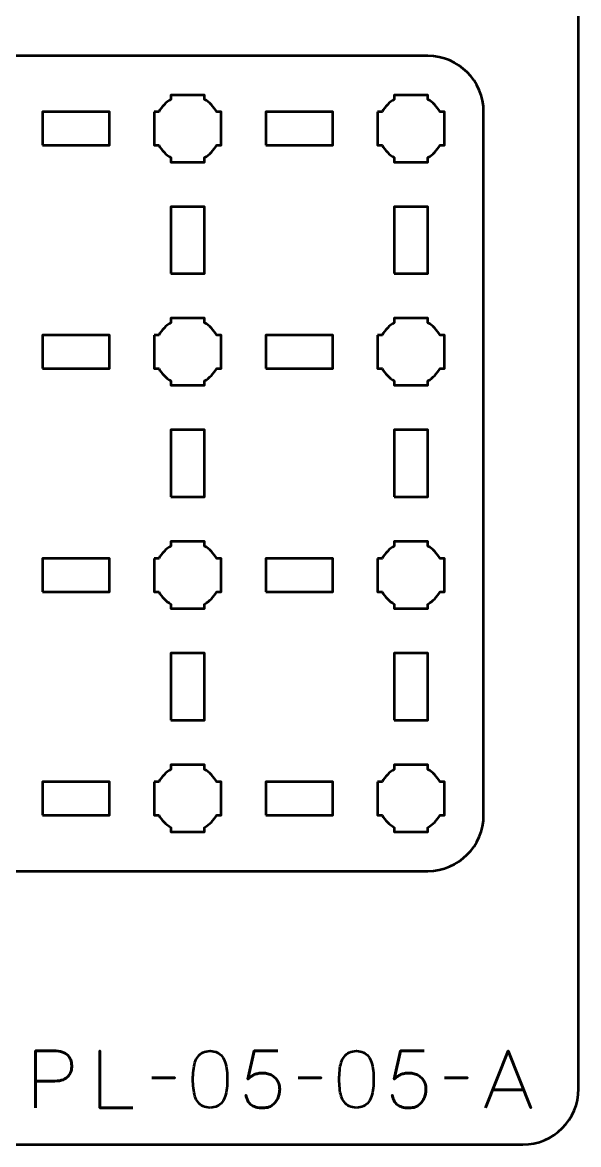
# Model space of a CAD drawing. Header units: centimetres. Extents: x -21 to 0, y -29.7 to 0.
# Drawn here: x -4.98 to 0, y -29.7 to -19.65 of the extents above; entities that cross this region are included whole.
import ezdxf

# ---------------------------------------------------------------- set-up
doc = ezdxf.new("R2010")
doc.units = ezdxf.units.CM
doc.header["$MEASUREMENT"] = 0
doc.layers.add('Layer 1', color=7, linetype='Continuous')

msp = doc.modelspace()

# ---------------------------------------------------------------- linework, layer by layer
at = {"layer": 'Layer 1', "lineweight": 53}
for points in [[(-4.8, -20.75), (-4.2, -20.75), (-4.2, -20.45), (-4.8, -20.45), (-4.8, -20.75)], [(-2.8, -20.75), (-2.2, -20.75), (-2.2, -20.45), (-2.8, -20.45), (-2.8, -20.75)], [(-3.65, -21.9), (-3.35, -21.9), (-3.35, -21.3), (-3.65, -21.3), (-3.65, -21.9)], [(-1.65, -21.9), (-1.35, -21.9), (-1.35, -21.3), (-1.65, -21.3), (-1.65, -21.9)], [(-4.8, -22.75), (-4.2, -22.75), (-4.2, -22.45), (-4.8, -22.45), (-4.8, -22.75)], [(-2.8, -22.75), (-2.2, -22.75), (-2.2, -22.45), (-2.8, -22.45), (-2.8, -22.75)], [(-3.65, -23.9), (-3.35, -23.9), (-3.35, -23.3), (-3.65, -23.3), (-3.65, -23.9)], [(-1.65, -23.9), (-1.35, -23.9), (-1.35, -23.3), (-1.65, -23.3), (-1.65, -23.9)], [(-4.8, -24.75), (-4.2, -24.75), (-4.2, -24.45), (-4.8, -24.45), (-4.8, -24.75)], [(-2.8, -24.75), (-2.2, -24.75), (-2.2, -24.45), (-2.8, -24.45), (-2.8, -24.75)], [(-3.65, -25.9), (-3.35, -25.9), (-3.35, -25.3), (-3.65, -25.3), (-3.65, -25.9)], [(-1.65, -25.9), (-1.35, -25.9), (-1.35, -25.3), (-1.65, -25.3), (-1.65, -25.9)], [(-4.8, -26.75), (-4.2, -26.75), (-4.2, -26.45), (-4.8, -26.45), (-4.8, -26.75)], [(-2.8, -26.75), (-2.2, -26.75), (-2.2, -26.45), (-2.8, -26.45), (-2.8, -26.75)]]:
    msp.add_lwpolyline(points, close=True, dxfattribs=at)
at = {"layer": 'Layer 1', "color": 1, "lineweight": 53}
msp.add_open_spline([(-21.00003, -29.19995), (-21.00003, -29.19995), (-21.00003, -5.89992), (-21.00003, -5.89992), (-21.00003, -5.89992), (-21.00003, -5.81709), (-20.93286, -5.74992), (-20.85003, -5.74992), (-20.85003, -5.74992), (-20.7672, -5.74992), (-20.70003, -5.68275), (-20.70003, -5.59992), (-20.70003, -5.59992), (-20.70003, -5.51709), (-20.7672, -5.44992), (-20.85003, -5.44992), (-20.85003, -5.44992), (-20.93286, -5.44992), (-21.00003, -5.38275), (-21.00003, -5.29992), (-21.00003, -5.29992), (-21.00003, -5.21709), (-20.93286, -5.14992), (-20.85003, -5.14992), (-20.85003, -5.14992), (-20.7672, -5.14992), (-20.70003, -5.08275), (-20.70003, -4.99992), (-20.70003, -4.99992), (-20.70003, -4.91709), (-20.7672, -4.84992), (-20.85003, -4.84992), (-20.85003, -4.84992), (-20.93286, -4.84992), (-21.00003, -4.78275), (-21.00003, -4.69992), (-21.00003, -4.69992), (-21.00003, -4.61709), (-20.93286, -4.54992), (-20.85003, -4.54992), (-20.85003, -4.54992), (-20.7672, -4.54992), (-20.70003, -4.48275), (-20.70003, -4.39992), (-20.70003, -4.39992), (-20.70003, -4.31709), (-20.7672, -4.24992), (-20.85003, -4.24992), (-20.85003, -4.24992), (-20.93286, -4.24992), (-21.00003, -4.18275), (-21.00003, -4.09992), (-21.00003, -4.09992), (-21.00003, -4.01709), (-20.93286, -3.94992), (-20.85003, -3.94992), (-20.85003, -3.94992), (-20.7672, -3.94992), (-20.70003, -3.88275), (-20.70003, -3.79992), (-20.70003, -3.79992), (-20.70003, -3.71709), (-20.7672, -3.64992), (-20.85003, -3.64992), (-20.85003, -3.64992), (-20.93286, -3.64992), (-21.00003, -3.58275), (-21.00003, -3.49992), (-21.00003, -3.49992), (-21.00003, -3.41709), (-20.93286, -3.34992), (-20.85003, -3.34992), (-20.85003, -3.34992), (-20.7672, -3.34992), (-20.70003, -3.28275), (-20.70003, -3.19992), (-20.70003, -3.19992), (-20.70003, -3.11709), (-20.7672, -3.04992), (-20.85003, -3.04992), (-20.85003, -3.04992), (-20.93286, -3.04992), (-21.00003, -2.98275), (-21.00003, -2.89992), (-21.00003, -2.89992), (-21.00003, -2.81709), (-20.93286, -2.74992), (-20.85003, -2.74992), (-20.85003, -2.74992), (-20.7672, -2.74992), (-20.70003, -2.68275), (-20.70003, -2.59992), (-20.70003, -2.59992), (-20.70003, -2.51709), (-20.7672, -2.44992), (-20.85003, -2.44992), (-20.85003, -2.44992), (-20.93286, -2.44992), (-21.00003, -2.38275), (-21.00003, -2.29992), (-21.00003, -2.29992), (-21.00003, -2.21709), (-20.93286, -2.14992), (-20.85003, -2.14992), (-20.85003, -2.14992), (-20.7672, -2.14992), (-20.70003, -2.08275), (-20.70003, -1.99992), (-20.70003, -1.99992), (-20.70003, -1.91709), (-20.7672, -1.84992), (-20.85003, -1.84992), (-20.85003, -1.84992), (-20.93286, -1.84992), (-21.00003, -1.78275), (-21.00003, -1.69992), (-21.00003, -1.69992), (-21.00003, -1.61709), (-20.93286, -1.54992), (-20.85003, -1.54992), (-20.85003, -1.54992), (-20.7672, -1.54992), (-20.70003, -1.48275), (-20.70003, -1.39992), (-20.70003, -1.39992), (-20.70003, -1.31709), (-20.7672, -1.24992), (-20.85003, -1.24992), (-20.85003, -1.24992), (-20.93286, -1.24992), (-21.00003, -1.18275), (-21.00003, -1.09992), (-21.00003, -1.09992), (-21.00003, -1.09992), (-21.00003, -0.49992), (-21.00003, -0.49992), (-21.00003, -0.49992), (-21.00003, -0.22295), (-20.77694, 0.00004), (-20.49994, 0.00004), (-20.49994, 0.00004), (-20.49994, 0.00004), (-0.50008, 0.00004), (-0.50008, 0.00004), (-0.50008, 0.00004), (-0.22294, 0.00004), (0.00002, -0.22295), (0.00002, -0.49992), (0.00002, -0.49992), (0.00002, -0.49992), (0.00002, -29.19995), (0.00002, -29.19995), (0.00002, -29.19995), (0.00002, -29.47695), (-0.22294, -29.70004), (-0.50008, -29.70004), (-0.50008, -29.70004), (-0.50008, -29.70004), (-20.49994, -29.70004), (-20.49994, -29.70004), (-20.49994, -29.70004), (-20.77694, -29.70004), (-21.00003, -29.47695), (-21.00003, -29.19995)], degree=3, knots=[0, 0, 0, 0, 0.02439024, 0.02439024, 0.02439024, 0.02439024, 0.04878049, 0.04878049, 0.04878049, 0.04878049, 0.07317073, 0.07317073, 0.07317073, 0.07317073, 0.09756098, 0.09756098, 0.09756098, 0.09756098, 0.12195122, 0.12195122, 0.12195122, 0.12195122, 0.14634146, 0.14634146, 0.14634146, 0.14634146, 0.17073171, 0.17073171, 0.17073171, 0.17073171, 0.19512195, 0.19512195, 0.19512195, 0.19512195, 0.2195122, 0.2195122, 0.2195122, 0.2195122, 0.24390244, 0.24390244, 0.24390244, 0.24390244, 0.26829268, 0.26829268, 0.26829268, 0.26829268, 0.29268293, 0.29268293, 0.29268293, 0.29268293, 0.31707317, 0.31707317, 0.31707317, 0.31707317, 0.34146341, 0.34146341, 0.34146341, 0.34146341, 0.36585366, 0.36585366, 0.36585366, 0.36585366, 0.3902439, 0.3902439, 0.3902439, 0.3902439, 0.41463415, 0.41463415, 0.41463415, 0.41463415, 0.43902439, 0.43902439, 0.43902439, 0.43902439, 0.46341463, 0.46341463, 0.46341463, 0.46341463, 0.48780488, 0.48780488, 0.48780488, 0.48780488, 0.51219512, 0.51219512, 0.51219512, 0.51219512, 0.53658537, 0.53658537, 0.53658537, 0.53658537, 0.56097561, 0.56097561, 0.56097561, 0.56097561, 0.58536585, 0.58536585, 0.58536585, 0.58536585, 0.6097561, 0.6097561, 0.6097561, 0.6097561, 0.63414634, 0.63414634, 0.63414634, 0.63414634, 0.65853659, 0.65853659, 0.65853659, 0.65853659, 0.68292683, 0.68292683, 0.68292683, 0.68292683, 0.70731707, 0.70731707, 0.70731707, 0.70731707, 0.73170732, 0.73170732, 0.73170732, 0.73170732, 0.75609756, 0.75609756, 0.75609756, 0.75609756, 0.7804878, 0.7804878, 0.7804878, 0.7804878, 0.80487805, 0.80487805, 0.80487805, 0.80487805, 0.82926829, 0.82926829, 0.82926829, 0.82926829, 0.85365854, 0.85365854, 0.85365854, 0.85365854, 0.87804878, 0.87804878, 0.87804878, 0.87804878, 0.90243902, 0.90243902, 0.90243902, 0.90243902, 0.92682927, 0.92682927, 0.92682927, 0.92682927, 0.95121951, 0.95121951, 0.95121951, 0.95121951, 0.97560976, 0.97560976, 0.97560976, 0.97560976, 1, 1, 1, 1], dxfattribs=at)
at = {"layer": 'Layer 1', "color": 3, "lineweight": 53}
msp.add_open_spline([(-10.15, -26.75), (-10.15, -26.75), (-10.15, -20.45), (-10.15, -20.45), (-10.15, -20.45), (-10.15, -20.17391), (-9.92609, -19.95), (-9.65, -19.95), (-9.65, -19.95), (-9.65, -19.95), (-1.35, -19.95), (-1.35, -19.95), (-1.35, -19.95), (-1.07391, -19.95), (-0.85, -20.17391), (-0.85, -20.45), (-0.85, -20.45), (-0.85, -20.45), (-0.85, -26.75), (-0.85, -26.75), (-0.85, -26.75), (-0.85, -27.02609), (-1.07391, -27.25), (-1.35, -27.25), (-1.35, -27.25), (-1.35, -27.25), (-9.65, -27.25), (-9.65, -27.25), (-9.65, -27.25), (-9.92609, -27.25), (-10.15, -27.02609), (-10.15, -26.75)], degree=3, knots=[0, 0, 0, 0, 0.125, 0.125, 0.125, 0.125, 0.25, 0.25, 0.25, 0.25, 0.375, 0.375, 0.375, 0.375, 0.5, 0.5, 0.5, 0.5, 0.625, 0.625, 0.625, 0.625, 0.75, 0.75, 0.75, 0.75, 0.875, 0.875, 0.875, 0.875, 1, 1, 1, 1], dxfattribs=at)
at = {"layer": 'Layer 1', "lineweight": 53}
for points in [[(-3.8, -20.45), (-3.8, -20.45), (-3.75985, -20.45), (-3.75985, -20.45), (-3.75985, -20.45), (-3.7335, -20.40447), (-3.69553, -20.3665), (-3.65, -20.34015), (-3.65, -20.34015), (-3.65, -20.34015), (-3.65, -20.3), (-3.65, -20.3), (-3.65, -20.3), (-3.65, -20.3), (-3.5, -20.3), (-3.5, -20.3), (-3.5, -20.3), (-3.5, -20.3), (-3.35, -20.3), (-3.35, -20.3), (-3.35, -20.3), (-3.35, -20.3), (-3.35, -20.34015), (-3.35, -20.34015), (-3.35, -20.34015), (-3.30447, -20.3665), (-3.2665, -20.40447), (-3.24015, -20.45), (-3.24015, -20.45), (-3.24015, -20.45), (-3.2, -20.45), (-3.2, -20.45), (-3.2, -20.45), (-3.2, -20.45), (-3.2, -20.6), (-3.2, -20.6), (-3.2, -20.6), (-3.2, -20.6), (-3.2, -20.75), (-3.2, -20.75), (-3.2, -20.75), (-3.2, -20.75), (-3.24015, -20.75), (-3.24015, -20.75), (-3.24015, -20.75), (-3.2665, -20.79553), (-3.30447, -20.8335), (-3.35, -20.85985), (-3.35, -20.85985), (-3.35, -20.85985), (-3.35, -20.9), (-3.35, -20.9), (-3.35, -20.9), (-3.35, -20.9), (-3.5, -20.9), (-3.5, -20.9), (-3.5, -20.9), (-3.5, -20.9), (-3.65, -20.9), (-3.65, -20.9), (-3.65, -20.9), (-3.65, -20.9), (-3.65, -20.85985), (-3.65, -20.85985), (-3.65, -20.85985), (-3.69553, -20.8335), (-3.7335, -20.79553), (-3.75985, -20.75), (-3.75985, -20.75), (-3.75985, -20.75), (-3.8, -20.75), (-3.8, -20.75), (-3.8, -20.75), (-3.8, -20.75), (-3.8, -20.6), (-3.8, -20.6), (-3.8, -20.6), (-3.8, -20.6), (-3.8, -20.45), (-3.8, -20.45)], [(-1.8, -20.45), (-1.8, -20.45), (-1.75985, -20.45), (-1.75985, -20.45), (-1.75985, -20.45), (-1.7335, -20.40447), (-1.69553, -20.3665), (-1.65, -20.34015), (-1.65, -20.34015), (-1.65, -20.34015), (-1.65, -20.3), (-1.65, -20.3), (-1.65, -20.3), (-1.65, -20.3), (-1.5, -20.3), (-1.5, -20.3), (-1.5, -20.3), (-1.5, -20.3), (-1.35, -20.3), (-1.35, -20.3), (-1.35, -20.3), (-1.35, -20.3), (-1.35, -20.34015), (-1.35, -20.34015), (-1.35, -20.34015), (-1.30447, -20.3665), (-1.2665, -20.40447), (-1.24015, -20.45), (-1.24015, -20.45), (-1.24015, -20.45), (-1.2, -20.45), (-1.2, -20.45), (-1.2, -20.45), (-1.2, -20.45), (-1.2, -20.6), (-1.2, -20.6), (-1.2, -20.6), (-1.2, -20.6), (-1.2, -20.75), (-1.2, -20.75), (-1.2, -20.75), (-1.2, -20.75), (-1.24015, -20.75), (-1.24015, -20.75), (-1.24015, -20.75), (-1.2665, -20.79553), (-1.30447, -20.8335), (-1.35, -20.85985), (-1.35, -20.85985), (-1.35, -20.85985), (-1.35, -20.9), (-1.35, -20.9), (-1.35, -20.9), (-1.35, -20.9), (-1.5, -20.9), (-1.5, -20.9), (-1.5, -20.9), (-1.5, -20.9), (-1.65, -20.9), (-1.65, -20.9), (-1.65, -20.9), (-1.65, -20.9), (-1.65, -20.85985), (-1.65, -20.85985), (-1.65, -20.85985), (-1.69553, -20.8335), (-1.7335, -20.79553), (-1.75985, -20.75), (-1.75985, -20.75), (-1.75985, -20.75), (-1.8, -20.75), (-1.8, -20.75), (-1.8, -20.75), (-1.8, -20.75), (-1.8, -20.6), (-1.8, -20.6), (-1.8, -20.6), (-1.8, -20.6), (-1.8, -20.45), (-1.8, -20.45)], [(-3.8, -22.45), (-3.8, -22.45), (-3.75985, -22.45), (-3.75985, -22.45), (-3.75985, -22.45), (-3.7335, -22.40447), (-3.69553, -22.3665), (-3.65, -22.34015), (-3.65, -22.34015), (-3.65, -22.34015), (-3.65, -22.3), (-3.65, -22.3), (-3.65, -22.3), (-3.65, -22.3), (-3.5, -22.3), (-3.5, -22.3), (-3.5, -22.3), (-3.5, -22.3), (-3.35, -22.3), (-3.35, -22.3), (-3.35, -22.3), (-3.35, -22.3), (-3.35, -22.34015), (-3.35, -22.34015), (-3.35, -22.34015), (-3.30447, -22.3665), (-3.2665, -22.40447), (-3.24015, -22.45), (-3.24015, -22.45), (-3.24015, -22.45), (-3.2, -22.45), (-3.2, -22.45), (-3.2, -22.45), (-3.2, -22.45), (-3.2, -22.6), (-3.2, -22.6), (-3.2, -22.6), (-3.2, -22.6), (-3.2, -22.75), (-3.2, -22.75), (-3.2, -22.75), (-3.2, -22.75), (-3.24015, -22.75), (-3.24015, -22.75), (-3.24015, -22.75), (-3.2665, -22.79553), (-3.30447, -22.8335), (-3.35, -22.85985), (-3.35, -22.85985), (-3.35, -22.85985), (-3.35, -22.9), (-3.35, -22.9), (-3.35, -22.9), (-3.35, -22.9), (-3.5, -22.9), (-3.5, -22.9), (-3.5, -22.9), (-3.5, -22.9), (-3.65, -22.9), (-3.65, -22.9), (-3.65, -22.9), (-3.65, -22.9), (-3.65, -22.85985), (-3.65, -22.85985), (-3.65, -22.85985), (-3.69553, -22.8335), (-3.7335, -22.79553), (-3.75985, -22.75), (-3.75985, -22.75), (-3.75985, -22.75), (-3.8, -22.75), (-3.8, -22.75), (-3.8, -22.75), (-3.8, -22.75), (-3.8, -22.6), (-3.8, -22.6), (-3.8, -22.6), (-3.8, -22.6), (-3.8, -22.45), (-3.8, -22.45)], [(-1.8, -22.45), (-1.8, -22.45), (-1.75985, -22.45), (-1.75985, -22.45), (-1.75985, -22.45), (-1.7335, -22.40447), (-1.69553, -22.3665), (-1.65, -22.34015), (-1.65, -22.34015), (-1.65, -22.34015), (-1.65, -22.3), (-1.65, -22.3), (-1.65, -22.3), (-1.65, -22.3), (-1.5, -22.3), (-1.5, -22.3), (-1.5, -22.3), (-1.5, -22.3), (-1.35, -22.3), (-1.35, -22.3), (-1.35, -22.3), (-1.35, -22.3), (-1.35, -22.34015), (-1.35, -22.34015), (-1.35, -22.34015), (-1.30447, -22.3665), (-1.2665, -22.40447), (-1.24015, -22.45), (-1.24015, -22.45), (-1.24015, -22.45), (-1.2, -22.45), (-1.2, -22.45), (-1.2, -22.45), (-1.2, -22.45), (-1.2, -22.6), (-1.2, -22.6), (-1.2, -22.6), (-1.2, -22.6), (-1.2, -22.75), (-1.2, -22.75), (-1.2, -22.75), (-1.2, -22.75), (-1.24015, -22.75), (-1.24015, -22.75), (-1.24015, -22.75), (-1.2665, -22.79553), (-1.30447, -22.8335), (-1.35, -22.85985), (-1.35, -22.85985), (-1.35, -22.85985), (-1.35, -22.9), (-1.35, -22.9), (-1.35, -22.9), (-1.35, -22.9), (-1.5, -22.9), (-1.5, -22.9), (-1.5, -22.9), (-1.5, -22.9), (-1.65, -22.9), (-1.65, -22.9), (-1.65, -22.9), (-1.65, -22.9), (-1.65, -22.85985), (-1.65, -22.85985), (-1.65, -22.85985), (-1.69553, -22.8335), (-1.7335, -22.79553), (-1.75985, -22.75), (-1.75985, -22.75), (-1.75985, -22.75), (-1.8, -22.75), (-1.8, -22.75), (-1.8, -22.75), (-1.8, -22.75), (-1.8, -22.6), (-1.8, -22.6), (-1.8, -22.6), (-1.8, -22.6), (-1.8, -22.45), (-1.8, -22.45)], [(-3.8, -24.45), (-3.8, -24.45), (-3.75985, -24.45), (-3.75985, -24.45), (-3.75985, -24.45), (-3.7335, -24.40447), (-3.69553, -24.3665), (-3.65, -24.34015), (-3.65, -24.34015), (-3.65, -24.34015), (-3.65, -24.3), (-3.65, -24.3), (-3.65, -24.3), (-3.65, -24.3), (-3.5, -24.3), (-3.5, -24.3), (-3.5, -24.3), (-3.5, -24.3), (-3.35, -24.3), (-3.35, -24.3), (-3.35, -24.3), (-3.35, -24.3), (-3.35, -24.34015), (-3.35, -24.34015), (-3.35, -24.34015), (-3.30447, -24.3665), (-3.2665, -24.40447), (-3.24015, -24.45), (-3.24015, -24.45), (-3.24015, -24.45), (-3.2, -24.45), (-3.2, -24.45), (-3.2, -24.45), (-3.2, -24.45), (-3.2, -24.6), (-3.2, -24.6), (-3.2, -24.6), (-3.2, -24.6), (-3.2, -24.75), (-3.2, -24.75), (-3.2, -24.75), (-3.2, -24.75), (-3.24015, -24.75), (-3.24015, -24.75), (-3.24015, -24.75), (-3.2665, -24.79553), (-3.30447, -24.8335), (-3.35, -24.85985), (-3.35, -24.85985), (-3.35, -24.85985), (-3.35, -24.9), (-3.35, -24.9), (-3.35, -24.9), (-3.35, -24.9), (-3.5, -24.9), (-3.5, -24.9), (-3.5, -24.9), (-3.5, -24.9), (-3.65, -24.9), (-3.65, -24.9), (-3.65, -24.9), (-3.65, -24.9), (-3.65, -24.85985), (-3.65, -24.85985), (-3.65, -24.85985), (-3.69553, -24.8335), (-3.7335, -24.79553), (-3.75985, -24.75), (-3.75985, -24.75), (-3.75985, -24.75), (-3.8, -24.75), (-3.8, -24.75), (-3.8, -24.75), (-3.8, -24.75), (-3.8, -24.6), (-3.8, -24.6), (-3.8, -24.6), (-3.8, -24.6), (-3.8, -24.45), (-3.8, -24.45)], [(-1.8, -24.45), (-1.8, -24.45), (-1.75985, -24.45), (-1.75985, -24.45), (-1.75985, -24.45), (-1.7335, -24.40447), (-1.69553, -24.3665), (-1.65, -24.34015), (-1.65, -24.34015), (-1.65, -24.34015), (-1.65, -24.3), (-1.65, -24.3), (-1.65, -24.3), (-1.65, -24.3), (-1.5, -24.3), (-1.5, -24.3), (-1.5, -24.3), (-1.5, -24.3), (-1.35, -24.3), (-1.35, -24.3), (-1.35, -24.3), (-1.35, -24.3), (-1.35, -24.34015), (-1.35, -24.34015), (-1.35, -24.34015), (-1.30447, -24.3665), (-1.2665, -24.40447), (-1.24015, -24.45), (-1.24015, -24.45), (-1.24015, -24.45), (-1.2, -24.45), (-1.2, -24.45), (-1.2, -24.45), (-1.2, -24.45), (-1.2, -24.6), (-1.2, -24.6), (-1.2, -24.6), (-1.2, -24.6), (-1.2, -24.75), (-1.2, -24.75), (-1.2, -24.75), (-1.2, -24.75), (-1.24015, -24.75), (-1.24015, -24.75), (-1.24015, -24.75), (-1.2665, -24.79553), (-1.30447, -24.8335), (-1.35, -24.85985), (-1.35, -24.85985), (-1.35, -24.85985), (-1.35, -24.9), (-1.35, -24.9), (-1.35, -24.9), (-1.35, -24.9), (-1.5, -24.9), (-1.5, -24.9), (-1.5, -24.9), (-1.5, -24.9), (-1.65, -24.9), (-1.65, -24.9), (-1.65, -24.9), (-1.65, -24.9), (-1.65, -24.85985), (-1.65, -24.85985), (-1.65, -24.85985), (-1.69553, -24.8335), (-1.7335, -24.79553), (-1.75985, -24.75), (-1.75985, -24.75), (-1.75985, -24.75), (-1.8, -24.75), (-1.8, -24.75), (-1.8, -24.75), (-1.8, -24.75), (-1.8, -24.6), (-1.8, -24.6), (-1.8, -24.6), (-1.8, -24.6), (-1.8, -24.45), (-1.8, -24.45)], [(-3.8, -26.45), (-3.8, -26.45), (-3.75985, -26.45), (-3.75985, -26.45), (-3.75985, -26.45), (-3.7335, -26.40447), (-3.69553, -26.3665), (-3.65, -26.34015), (-3.65, -26.34015), (-3.65, -26.34015), (-3.65, -26.3), (-3.65, -26.3), (-3.65, -26.3), (-3.65, -26.3), (-3.5, -26.3), (-3.5, -26.3), (-3.5, -26.3), (-3.5, -26.3), (-3.35, -26.3), (-3.35, -26.3), (-3.35, -26.3), (-3.35, -26.3), (-3.35, -26.34015), (-3.35, -26.34015), (-3.35, -26.34015), (-3.30447, -26.3665), (-3.2665, -26.40447), (-3.24015, -26.45), (-3.24015, -26.45), (-3.24015, -26.45), (-3.2, -26.45), (-3.2, -26.45), (-3.2, -26.45), (-3.2, -26.45), (-3.2, -26.6), (-3.2, -26.6), (-3.2, -26.6), (-3.2, -26.6), (-3.2, -26.75), (-3.2, -26.75), (-3.2, -26.75), (-3.2, -26.75), (-3.24015, -26.75), (-3.24015, -26.75), (-3.24015, -26.75), (-3.2665, -26.79553), (-3.30447, -26.8335), (-3.35, -26.85985), (-3.35, -26.85985), (-3.35, -26.85985), (-3.35, -26.9), (-3.35, -26.9), (-3.35, -26.9), (-3.35, -26.9), (-3.5, -26.9), (-3.5, -26.9), (-3.5, -26.9), (-3.5, -26.9), (-3.65, -26.9), (-3.65, -26.9), (-3.65, -26.9), (-3.65, -26.9), (-3.65, -26.85985), (-3.65, -26.85985), (-3.65, -26.85985), (-3.69553, -26.8335), (-3.7335, -26.79553), (-3.75985, -26.75), (-3.75985, -26.75), (-3.75985, -26.75), (-3.8, -26.75), (-3.8, -26.75), (-3.8, -26.75), (-3.8, -26.75), (-3.8, -26.6), (-3.8, -26.6), (-3.8, -26.6), (-3.8, -26.6), (-3.8, -26.45), (-3.8, -26.45)], [(-1.8, -26.45), (-1.8, -26.45), (-1.75985, -26.45), (-1.75985, -26.45), (-1.75985, -26.45), (-1.7335, -26.40447), (-1.69553, -26.3665), (-1.65, -26.34015), (-1.65, -26.34015), (-1.65, -26.34015), (-1.65, -26.3), (-1.65, -26.3), (-1.65, -26.3), (-1.65, -26.3), (-1.5, -26.3), (-1.5, -26.3), (-1.5, -26.3), (-1.5, -26.3), (-1.35, -26.3), (-1.35, -26.3), (-1.35, -26.3), (-1.35, -26.3), (-1.35, -26.34015), (-1.35, -26.34015), (-1.35, -26.34015), (-1.30447, -26.3665), (-1.2665, -26.40447), (-1.24015, -26.45), (-1.24015, -26.45), (-1.24015, -26.45), (-1.2, -26.45), (-1.2, -26.45), (-1.2, -26.45), (-1.2, -26.45), (-1.2, -26.6), (-1.2, -26.6), (-1.2, -26.6), (-1.2, -26.6), (-1.2, -26.75), (-1.2, -26.75), (-1.2, -26.75), (-1.2, -26.75), (-1.24015, -26.75), (-1.24015, -26.75), (-1.24015, -26.75), (-1.2665, -26.79553), (-1.30447, -26.8335), (-1.35, -26.85985), (-1.35, -26.85985), (-1.35, -26.85985), (-1.35, -26.9), (-1.35, -26.9), (-1.35, -26.9), (-1.35, -26.9), (-1.5, -26.9), (-1.5, -26.9), (-1.5, -26.9), (-1.5, -26.9), (-1.65, -26.9), (-1.65, -26.9), (-1.65, -26.9), (-1.65, -26.9), (-1.65, -26.85985), (-1.65, -26.85985), (-1.65, -26.85985), (-1.69553, -26.8335), (-1.7335, -26.79553), (-1.75985, -26.75), (-1.75985, -26.75), (-1.75985, -26.75), (-1.8, -26.75), (-1.8, -26.75), (-1.8, -26.75), (-1.8, -26.75), (-1.8, -26.6), (-1.8, -26.6), (-1.8, -26.6), (-1.8, -26.6), (-1.8, -26.45), (-1.8, -26.45)]]:
    msp.add_open_spline(points, degree=3, knots=[0, 0, 0, 0, 0.05, 0.05, 0.05, 0.05, 0.1, 0.1, 0.1, 0.1, 0.15, 0.15, 0.15, 0.15, 0.2, 0.2, 0.2, 0.2, 0.25, 0.25, 0.25, 0.25, 0.3, 0.3, 0.3, 0.3, 0.35, 0.35, 0.35, 0.35, 0.4, 0.4, 0.4, 0.4, 0.45, 0.45, 0.45, 0.45, 0.5, 0.5, 0.5, 0.5, 0.55, 0.55, 0.55, 0.55, 0.6, 0.6, 0.6, 0.6, 0.65, 0.65, 0.65, 0.65, 0.7, 0.7, 0.7, 0.7, 0.75, 0.75, 0.75, 0.75, 0.8, 0.8, 0.8, 0.8, 0.85, 0.85, 0.85, 0.85, 0.9, 0.9, 0.9, 0.9, 0.95, 0.95, 0.95, 0.95, 1, 1, 1, 1], dxfattribs=at)
at = {"layer": 'Layer 1', "color": 5, "lineweight": 53}
for points, knots in [([(-4.86438, -29.36992), (-4.86438, -29.36992), (-4.86438, -28.86121), (-4.86438, -28.86121), (-4.86438, -28.86121), (-4.86438, -28.86121), (-4.7021, -28.86121), (-4.7021, -28.86121), (-4.7021, -28.86121), (-4.66964, -28.86133), (-4.64295, -28.86497), (-4.6219, -28.87203), (-4.6219, -28.87203), (-4.60097, -28.87897), (-4.58451, -28.88861), (-4.57263, -28.90084), (-4.57263, -28.90084), (-4.56075, -28.91295), (-4.55229, -28.92683), (-4.54711, -28.94247), (-4.54711, -28.94247), (-4.54206, -28.95811), (-4.53912, -28.97445), (-4.53841, -28.99174), (-4.53841, -28.99174), (-4.53759, -29.00903), (-4.53959, -29.02596), (-4.54429, -29.04242), (-4.54429, -29.04242), (-4.54911, -29.05889), (-4.55723, -29.07382), (-4.56887, -29.08723), (-4.56887, -29.08723), (-4.58039, -29.10063), (-4.59603, -29.11133), (-4.61567, -29.11921), (-4.61567, -29.11921), (-4.63531, -29.12721), (-4.65965, -29.13121), (-4.68869, -29.13144), (-4.68869, -29.13144), (-4.68869, -29.13144), (-4.86438, -29.13144), (-4.86438, -29.13144), (-4.86438, -29.13144), (-4.86438, -29.13144), (-4.68869, -29.13144), (-4.68869, -29.13144), (-4.68869, -29.13144), (-4.66024, -29.13121), (-4.63613, -29.12721), (-4.61661, -29.11921), (-4.61661, -29.11921), (-4.59697, -29.11133), (-4.58133, -29.10063), (-4.56957, -29.08723), (-4.56957, -29.08723), (-4.55793, -29.07382), (-4.54958, -29.05889), (-4.54464, -29.04242), (-4.54464, -29.04242), (-4.5397, -29.02596), (-4.53759, -29.00903), (-4.53841, -28.99174), (-4.53841, -28.99174), (-4.53912, -28.97445), (-4.54206, -28.95811), (-4.54735, -28.94247), (-4.54735, -28.94247), (-4.55252, -28.92683), (-4.56122, -28.91295), (-4.5731, -28.90084), (-4.5731, -28.90084), (-4.58509, -28.88861), (-4.60156, -28.87897), (-4.62249, -28.87203), (-4.62249, -28.87203), (-4.64354, -28.86497), (-4.67, -28.86133), (-4.7021, -28.86121), (-4.7021, -28.86121), (-4.7021, -28.86121), (-4.86438, -28.86121), (-4.86438, -28.86121), (-4.86438, -28.86121), (-4.86438, -28.86121), (-4.86438, -29.36992), (-4.86438, -29.36992)], [0, 0, 0, 0, 0.04545455, 0.04545455, 0.04545455, 0.04545455, 0.09090909, 0.09090909, 0.09090909, 0.09090909, 0.13636364, 0.13636364, 0.13636364, 0.13636364, 0.18181818, 0.18181818, 0.18181818, 0.18181818, 0.22727273, 0.22727273, 0.22727273, 0.22727273, 0.27272727, 0.27272727, 0.27272727, 0.27272727, 0.31818182, 0.31818182, 0.31818182, 0.31818182, 0.36363636, 0.36363636, 0.36363636, 0.36363636, 0.40909091, 0.40909091, 0.40909091, 0.40909091, 0.45454545, 0.45454545, 0.45454545, 0.45454545, 0.5, 0.5, 0.5, 0.5, 0.54545455, 0.54545455, 0.54545455, 0.54545455, 0.59090909, 0.59090909, 0.59090909, 0.59090909, 0.63636364, 0.63636364, 0.63636364, 0.63636364, 0.68181818, 0.68181818, 0.68181818, 0.68181818, 0.72727273, 0.72727273, 0.72727273, 0.72727273, 0.77272727, 0.77272727, 0.77272727, 0.77272727, 0.81818182, 0.81818182, 0.81818182, 0.81818182, 0.86363636, 0.86363636, 0.86363636, 0.86363636, 0.90909091, 0.90909091, 0.90909091, 0.90909091, 0.95454545, 0.95454545, 0.95454545, 0.95454545, 1, 1, 1, 1]), ([(-3.99019, -29.36992), (-3.99019, -29.36992), (-4.28723, -29.36992), (-4.28723, -29.36992), (-4.28723, -29.36992), (-4.28723, -29.36992), (-4.28723, -28.86121), (-4.28723, -28.86121), (-4.28723, -28.86121), (-4.28723, -28.86121), (-4.28723, -29.36992), (-4.28723, -29.36992), (-4.28723, -29.36992), (-4.28723, -29.36992), (-3.99019, -29.36992), (-3.99019, -29.36992)], [0, 0, 0, 0, 0.25, 0.25, 0.25, 0.25, 0.5, 0.5, 0.5, 0.5, 0.75, 0.75, 0.75, 0.75, 1, 1, 1, 1]), ([(-3.29945, -29.36992), (-3.27475, -29.3698), (-3.25347, -29.36545), (-3.23571, -29.35698), (-3.23571, -29.35698), (-3.21807, -29.34852), (-3.20337, -29.33641), (-3.19161, -29.321), (-3.19161, -29.321), (-3.17997, -29.30548), (-3.1708, -29.28713), (-3.16398, -29.26597), (-3.16398, -29.26597), (-3.15728, -29.2448), (-3.15246, -29.22163), (-3.14975, -29.19623), (-3.14975, -29.19623), (-3.14693, -29.17083), (-3.14552, -29.14414), (-3.14564, -29.11592), (-3.14564, -29.11592), (-3.14552, -29.08781), (-3.14693, -29.06112), (-3.14975, -29.03584), (-3.14975, -29.03584), (-3.15246, -29.01055), (-3.15728, -28.98727), (-3.16398, -28.9661), (-3.16398, -28.9661), (-3.1708, -28.94506), (-3.17997, -28.92671), (-3.19161, -28.91107), (-3.19161, -28.91107), (-3.20337, -28.89555), (-3.21807, -28.88344), (-3.23571, -28.87497), (-3.23571, -28.87497), (-3.25347, -28.86639), (-3.27475, -28.86203), (-3.29945, -28.86192), (-3.29945, -28.86192), (-3.32414, -28.86203), (-3.34543, -28.86639), (-3.36318, -28.87497), (-3.36318, -28.87497), (-3.38082, -28.88344), (-3.39552, -28.89555), (-3.40728, -28.91107), (-3.40728, -28.91107), (-3.41892, -28.92671), (-3.42809, -28.94506), (-3.43491, -28.9661), (-3.43491, -28.9661), (-3.44162, -28.98727), (-3.44644, -29.01055), (-3.44914, -29.03584), (-3.44914, -29.03584), (-3.45197, -29.06112), (-3.45338, -29.08781), (-3.45326, -29.11592), (-3.45326, -29.11592), (-3.45338, -29.14414), (-3.45197, -29.17083), (-3.44914, -29.19623), (-3.44914, -29.19623), (-3.44644, -29.22163), (-3.44162, -29.2448), (-3.43491, -29.26597), (-3.43491, -29.26597), (-3.42809, -29.28713), (-3.41892, -29.30548), (-3.40728, -29.321), (-3.40728, -29.321), (-3.39552, -29.33641), (-3.38082, -29.34852), (-3.36318, -29.35698), (-3.36318, -29.35698), (-3.34543, -29.36545), (-3.32414, -29.3698), (-3.29945, -29.36992)], [0, 0, 0, 0, 0.05, 0.05, 0.05, 0.05, 0.1, 0.1, 0.1, 0.1, 0.15, 0.15, 0.15, 0.15, 0.2, 0.2, 0.2, 0.2, 0.25, 0.25, 0.25, 0.25, 0.3, 0.3, 0.3, 0.3, 0.35, 0.35, 0.35, 0.35, 0.4, 0.4, 0.4, 0.4, 0.45, 0.45, 0.45, 0.45, 0.5, 0.5, 0.5, 0.5, 0.55, 0.55, 0.55, 0.55, 0.6, 0.6, 0.6, 0.6, 0.65, 0.65, 0.65, 0.65, 0.7, 0.7, 0.7, 0.7, 0.75, 0.75, 0.75, 0.75, 0.8, 0.8, 0.8, 0.8, 0.85, 0.85, 0.85, 0.85, 0.9, 0.9, 0.9, 0.9, 0.95, 0.95, 0.95, 0.95, 1, 1, 1, 1]), ([(-3.29945, -29.36992), (-3.27475, -29.3698), (-3.25347, -29.36545), (-3.23571, -29.35698), (-3.23571, -29.35698), (-3.21807, -29.34852), (-3.20337, -29.33641), (-3.19161, -29.321), (-3.19161, -29.321), (-3.17997, -29.30548), (-3.1708, -29.28713), (-3.16398, -29.26597), (-3.16398, -29.26597), (-3.15728, -29.2448), (-3.15246, -29.22163), (-3.14975, -29.19623), (-3.14975, -29.19623), (-3.14693, -29.17083), (-3.14552, -29.14414), (-3.14564, -29.11592), (-3.14564, -29.11592), (-3.14552, -29.08781), (-3.14693, -29.06112), (-3.14975, -29.03584), (-3.14975, -29.03584), (-3.15246, -29.01055), (-3.15728, -28.98727), (-3.16398, -28.9661), (-3.16398, -28.9661), (-3.1708, -28.94506), (-3.17997, -28.92671), (-3.19161, -28.91107), (-3.19161, -28.91107), (-3.20337, -28.89555), (-3.21807, -28.88344), (-3.23571, -28.87497), (-3.23571, -28.87497), (-3.25347, -28.86639), (-3.27475, -28.86203), (-3.29945, -28.86192), (-3.29945, -28.86192), (-3.32414, -28.86203), (-3.34543, -28.86639), (-3.36318, -28.87497), (-3.36318, -28.87497), (-3.38082, -28.88344), (-3.39552, -28.89555), (-3.40728, -28.91107), (-3.40728, -28.91107), (-3.41892, -28.92671), (-3.42809, -28.94506), (-3.43491, -28.9661), (-3.43491, -28.9661), (-3.44162, -28.98727), (-3.44644, -29.01055), (-3.44914, -29.03584), (-3.44914, -29.03584), (-3.45197, -29.06112), (-3.45338, -29.08781), (-3.45326, -29.11592), (-3.45326, -29.11592), (-3.45338, -29.14414), (-3.45197, -29.17083), (-3.44914, -29.19623), (-3.44914, -29.19623), (-3.44644, -29.22163), (-3.44162, -29.2448), (-3.43491, -29.26597), (-3.43491, -29.26597), (-3.42809, -29.28713), (-3.41892, -29.30548), (-3.40728, -29.321), (-3.40728, -29.321), (-3.39552, -29.33641), (-3.38082, -29.34852), (-3.36318, -29.35698), (-3.36318, -29.35698), (-3.34543, -29.36545), (-3.32414, -29.3698), (-3.29945, -29.36992)], [0, 0, 0, 0, 0.05, 0.05, 0.05, 0.05, 0.1, 0.1, 0.1, 0.1, 0.15, 0.15, 0.15, 0.15, 0.2, 0.2, 0.2, 0.2, 0.25, 0.25, 0.25, 0.25, 0.3, 0.3, 0.3, 0.3, 0.35, 0.35, 0.35, 0.35, 0.4, 0.4, 0.4, 0.4, 0.45, 0.45, 0.45, 0.45, 0.5, 0.5, 0.5, 0.5, 0.55, 0.55, 0.55, 0.55, 0.6, 0.6, 0.6, 0.6, 0.65, 0.65, 0.65, 0.65, 0.7, 0.7, 0.7, 0.7, 0.75, 0.75, 0.75, 0.75, 0.8, 0.8, 0.8, 0.8, 0.85, 0.85, 0.85, 0.85, 0.9, 0.9, 0.9, 0.9, 0.95, 0.95, 0.95, 0.95, 1, 1, 1, 1]), ([(-2.69267, -28.86121), (-2.69267, -28.86121), (-2.90434, -28.86121), (-2.90434, -28.86121), (-2.90434, -28.86121), (-2.90434, -28.86121), (-2.96078, -29.1138), (-2.96078, -29.1138), (-2.96078, -29.1138), (-2.9509, -29.10533), (-2.9415, -29.09769), (-2.93244, -29.09099), (-2.93244, -29.09099), (-2.9235, -29.08429), (-2.9141, -29.07864), (-2.9041, -29.07394), (-2.9041, -29.07394), (-2.89422, -29.06923), (-2.88293, -29.06571), (-2.87023, -29.06324), (-2.87023, -29.06324), (-2.85765, -29.06077), (-2.8426, -29.05947), (-2.82531, -29.05947), (-2.82531, -29.05947), (-2.8112, -29.05947), (-2.79709, -29.06136), (-2.78298, -29.06524), (-2.78298, -29.06524), (-2.76887, -29.069), (-2.75546, -29.07476), (-2.74276, -29.0824), (-2.74276, -29.0824), (-2.72994, -29.09017), (-2.71866, -29.09981), (-2.70878, -29.11145), (-2.70878, -29.11145), (-2.69878, -29.12309), (-2.6909, -29.13673), (-2.68526, -29.15237), (-2.68526, -29.15237), (-2.6795, -29.16801), (-2.67656, -29.18577), (-2.67644, -29.20552), (-2.67644, -29.20552), (-2.67632, -29.21282), (-2.67715, -29.22199), (-2.67879, -29.23281), (-2.67879, -29.23281), (-2.68032, -29.24362), (-2.68314, -29.25538), (-2.68714, -29.26785), (-2.68714, -29.26785), (-2.69114, -29.28031), (-2.69678, -29.29266), (-2.70396, -29.30489), (-2.70396, -29.30489), (-2.71113, -29.31712), (-2.7203, -29.32829), (-2.73136, -29.3384), (-2.73136, -29.3384), (-2.74241, -29.34852), (-2.75582, -29.35663), (-2.77146, -29.36275), (-2.77146, -29.36275), (-2.78721, -29.36874), (-2.80567, -29.37192), (-2.82672, -29.37204), (-2.82672, -29.37204), (-2.85189, -29.37192), (-2.87306, -29.36921), (-2.89022, -29.36416), (-2.89022, -29.36416), (-2.90739, -29.35898), (-2.92139, -29.35228), (-2.93221, -29.34381), (-2.93221, -29.34381), (-2.94314, -29.33535), (-2.95161, -29.32606), (-2.95772, -29.31594), (-2.95772, -29.31594), (-2.96384, -29.30583), (-2.96842, -29.29572), (-2.97148, -29.28561), (-2.97148, -29.28561), (-2.97454, -29.27549), (-2.97689, -29.2662), (-2.97842, -29.25774), (-2.97842, -29.25774), (-2.97689, -29.2662), (-2.97454, -29.27549), (-2.97148, -29.28561), (-2.97148, -29.28561), (-2.96842, -29.29572), (-2.96384, -29.30583), (-2.95772, -29.31594), (-2.95772, -29.31594), (-2.95161, -29.32606), (-2.94314, -29.33535), (-2.93221, -29.34381), (-2.93221, -29.34381), (-2.92139, -29.35228), (-2.90739, -29.35898), (-2.89022, -29.36416), (-2.89022, -29.36416), (-2.87306, -29.36921), (-2.85189, -29.37192), (-2.82672, -29.37204), (-2.82672, -29.37204), (-2.80567, -29.37192), (-2.78721, -29.36874), (-2.77146, -29.36275), (-2.77146, -29.36275), (-2.75582, -29.35663), (-2.74241, -29.34852), (-2.73136, -29.3384), (-2.73136, -29.3384), (-2.7203, -29.32829), (-2.71113, -29.31712), (-2.70396, -29.30489), (-2.70396, -29.30489), (-2.69678, -29.29266), (-2.69114, -29.28031), (-2.68714, -29.26785), (-2.68714, -29.26785), (-2.68314, -29.25538), (-2.68032, -29.24362), (-2.67879, -29.23281), (-2.67879, -29.23281), (-2.67715, -29.22199), (-2.67632, -29.21282), (-2.67644, -29.20552), (-2.67644, -29.20552), (-2.67656, -29.18577), (-2.6795, -29.16801), (-2.68526, -29.15237), (-2.68526, -29.15237), (-2.6909, -29.13673), (-2.69878, -29.12309), (-2.70878, -29.11145), (-2.70878, -29.11145), (-2.71866, -29.09981), (-2.72994, -29.09017), (-2.74276, -29.0824), (-2.74276, -29.0824), (-2.75546, -29.07476), (-2.76887, -29.069), (-2.78298, -29.06524), (-2.78298, -29.06524), (-2.79709, -29.06136), (-2.8112, -29.05947), (-2.82531, -29.05947), (-2.82531, -29.05947), (-2.8426, -29.05947), (-2.85765, -29.06077), (-2.87023, -29.06324), (-2.87023, -29.06324), (-2.88293, -29.06571), (-2.89422, -29.06923), (-2.9041, -29.07394), (-2.9041, -29.07394), (-2.9141, -29.07864), (-2.9235, -29.08429), (-2.93244, -29.09099), (-2.93244, -29.09099), (-2.9415, -29.09769), (-2.9509, -29.10533), (-2.96078, -29.1138), (-2.96078, -29.1138), (-2.96078, -29.1138), (-2.90434, -28.86121), (-2.90434, -28.86121), (-2.90434, -28.86121), (-2.90434, -28.86121), (-2.69267, -28.86121), (-2.69267, -28.86121)], [0, 0, 0, 0, 0.02272727, 0.02272727, 0.02272727, 0.02272727, 0.04545455, 0.04545455, 0.04545455, 0.04545455, 0.06818182, 0.06818182, 0.06818182, 0.06818182, 0.09090909, 0.09090909, 0.09090909, 0.09090909, 0.11363636, 0.11363636, 0.11363636, 0.11363636, 0.13636364, 0.13636364, 0.13636364, 0.13636364, 0.15909091, 0.15909091, 0.15909091, 0.15909091, 0.18181818, 0.18181818, 0.18181818, 0.18181818, 0.20454545, 0.20454545, 0.20454545, 0.20454545, 0.22727273, 0.22727273, 0.22727273, 0.22727273, 0.25, 0.25, 0.25, 0.25, 0.27272727, 0.27272727, 0.27272727, 0.27272727, 0.29545455, 0.29545455, 0.29545455, 0.29545455, 0.31818182, 0.31818182, 0.31818182, 0.31818182, 0.34090909, 0.34090909, 0.34090909, 0.34090909, 0.36363636, 0.36363636, 0.36363636, 0.36363636, 0.38636364, 0.38636364, 0.38636364, 0.38636364, 0.40909091, 0.40909091, 0.40909091, 0.40909091, 0.43181818, 0.43181818, 0.43181818, 0.43181818, 0.45454545, 0.45454545, 0.45454545, 0.45454545, 0.47727273, 0.47727273, 0.47727273, 0.47727273, 0.5, 0.5, 0.5, 0.5, 0.52272727, 0.52272727, 0.52272727, 0.52272727, 0.54545455, 0.54545455, 0.54545455, 0.54545455, 0.56818182, 0.56818182, 0.56818182, 0.56818182, 0.59090909, 0.59090909, 0.59090909, 0.59090909, 0.61363636, 0.61363636, 0.61363636, 0.61363636, 0.63636364, 0.63636364, 0.63636364, 0.63636364, 0.65909091, 0.65909091, 0.65909091, 0.65909091, 0.68181818, 0.68181818, 0.68181818, 0.68181818, 0.70454545, 0.70454545, 0.70454545, 0.70454545, 0.72727273, 0.72727273, 0.72727273, 0.72727273, 0.75, 0.75, 0.75, 0.75, 0.77272727, 0.77272727, 0.77272727, 0.77272727, 0.79545455, 0.79545455, 0.79545455, 0.79545455, 0.81818182, 0.81818182, 0.81818182, 0.81818182, 0.84090909, 0.84090909, 0.84090909, 0.84090909, 0.86363636, 0.86363636, 0.86363636, 0.86363636, 0.88636364, 0.88636364, 0.88636364, 0.88636364, 0.90909091, 0.90909091, 0.90909091, 0.90909091, 0.93181818, 0.93181818, 0.93181818, 0.93181818, 0.95454545, 0.95454545, 0.95454545, 0.95454545, 0.97727273, 0.97727273, 0.97727273, 0.97727273, 1, 1, 1, 1]), ([(-1.98923, -29.36992), (-1.96453, -29.3698), (-1.94325, -29.36545), (-1.92549, -29.35698), (-1.92549, -29.35698), (-1.90785, -29.34852), (-1.89315, -29.33641), (-1.88139, -29.321), (-1.88139, -29.321), (-1.86975, -29.30548), (-1.86058, -29.28713), (-1.85376, -29.26597), (-1.85376, -29.26597), (-1.84706, -29.2448), (-1.84224, -29.22163), (-1.83953, -29.19623), (-1.83953, -29.19623), (-1.83671, -29.17083), (-1.8353, -29.14414), (-1.83542, -29.11592), (-1.83542, -29.11592), (-1.8353, -29.08781), (-1.83671, -29.06112), (-1.83953, -29.03584), (-1.83953, -29.03584), (-1.84224, -29.01055), (-1.84706, -28.98727), (-1.85376, -28.9661), (-1.85376, -28.9661), (-1.86058, -28.94506), (-1.86975, -28.92671), (-1.88139, -28.91107), (-1.88139, -28.91107), (-1.89315, -28.89555), (-1.90785, -28.88344), (-1.92549, -28.87497), (-1.92549, -28.87497), (-1.94325, -28.86639), (-1.96453, -28.86203), (-1.98923, -28.86192), (-1.98923, -28.86192), (-2.01392, -28.86203), (-2.03521, -28.86639), (-2.05296, -28.87497), (-2.05296, -28.87497), (-2.0706, -28.88344), (-2.0853, -28.89555), (-2.09706, -28.91107), (-2.09706, -28.91107), (-2.1087, -28.92671), (-2.11787, -28.94506), (-2.12469, -28.9661), (-2.12469, -28.9661), (-2.1314, -28.98727), (-2.13622, -29.01055), (-2.13892, -29.03584), (-2.13892, -29.03584), (-2.14175, -29.06112), (-2.14316, -29.08781), (-2.14304, -29.11592), (-2.14304, -29.11592), (-2.14316, -29.14414), (-2.14175, -29.17083), (-2.13892, -29.19623), (-2.13892, -29.19623), (-2.13622, -29.22163), (-2.1314, -29.2448), (-2.12469, -29.26597), (-2.12469, -29.26597), (-2.11787, -29.28713), (-2.1087, -29.30548), (-2.09706, -29.321), (-2.09706, -29.321), (-2.0853, -29.33641), (-2.0706, -29.34852), (-2.05296, -29.35698), (-2.05296, -29.35698), (-2.03521, -29.36545), (-2.01392, -29.3698), (-1.98923, -29.36992)], [0, 0, 0, 0, 0.05, 0.05, 0.05, 0.05, 0.1, 0.1, 0.1, 0.1, 0.15, 0.15, 0.15, 0.15, 0.2, 0.2, 0.2, 0.2, 0.25, 0.25, 0.25, 0.25, 0.3, 0.3, 0.3, 0.3, 0.35, 0.35, 0.35, 0.35, 0.4, 0.4, 0.4, 0.4, 0.45, 0.45, 0.45, 0.45, 0.5, 0.5, 0.5, 0.5, 0.55, 0.55, 0.55, 0.55, 0.6, 0.6, 0.6, 0.6, 0.65, 0.65, 0.65, 0.65, 0.7, 0.7, 0.7, 0.7, 0.75, 0.75, 0.75, 0.75, 0.8, 0.8, 0.8, 0.8, 0.85, 0.85, 0.85, 0.85, 0.9, 0.9, 0.9, 0.9, 0.95, 0.95, 0.95, 0.95, 1, 1, 1, 1]), ([(-1.98923, -29.36992), (-1.96453, -29.3698), (-1.94325, -29.36545), (-1.92549, -29.35698), (-1.92549, -29.35698), (-1.90785, -29.34852), (-1.89315, -29.33641), (-1.88139, -29.321), (-1.88139, -29.321), (-1.86975, -29.30548), (-1.86058, -29.28713), (-1.85376, -29.26597), (-1.85376, -29.26597), (-1.84706, -29.2448), (-1.84224, -29.22163), (-1.83953, -29.19623), (-1.83953, -29.19623), (-1.83671, -29.17083), (-1.8353, -29.14414), (-1.83542, -29.11592), (-1.83542, -29.11592), (-1.8353, -29.08781), (-1.83671, -29.06112), (-1.83953, -29.03584), (-1.83953, -29.03584), (-1.84224, -29.01055), (-1.84706, -28.98727), (-1.85376, -28.9661), (-1.85376, -28.9661), (-1.86058, -28.94506), (-1.86975, -28.92671), (-1.88139, -28.91107), (-1.88139, -28.91107), (-1.89315, -28.89555), (-1.90785, -28.88344), (-1.92549, -28.87497), (-1.92549, -28.87497), (-1.94325, -28.86639), (-1.96453, -28.86203), (-1.98923, -28.86192), (-1.98923, -28.86192), (-2.01392, -28.86203), (-2.03521, -28.86639), (-2.05296, -28.87497), (-2.05296, -28.87497), (-2.0706, -28.88344), (-2.0853, -28.89555), (-2.09706, -28.91107), (-2.09706, -28.91107), (-2.1087, -28.92671), (-2.11787, -28.94506), (-2.12469, -28.9661), (-2.12469, -28.9661), (-2.1314, -28.98727), (-2.13622, -29.01055), (-2.13892, -29.03584), (-2.13892, -29.03584), (-2.14175, -29.06112), (-2.14316, -29.08781), (-2.14304, -29.11592), (-2.14304, -29.11592), (-2.14316, -29.14414), (-2.14175, -29.17083), (-2.13892, -29.19623), (-2.13892, -29.19623), (-2.13622, -29.22163), (-2.1314, -29.2448), (-2.12469, -29.26597), (-2.12469, -29.26597), (-2.11787, -29.28713), (-2.1087, -29.30548), (-2.09706, -29.321), (-2.09706, -29.321), (-2.0853, -29.33641), (-2.0706, -29.34852), (-2.05296, -29.35698), (-2.05296, -29.35698), (-2.03521, -29.36545), (-2.01392, -29.3698), (-1.98923, -29.36992)], [0, 0, 0, 0, 0.05, 0.05, 0.05, 0.05, 0.1, 0.1, 0.1, 0.1, 0.15, 0.15, 0.15, 0.15, 0.2, 0.2, 0.2, 0.2, 0.25, 0.25, 0.25, 0.25, 0.3, 0.3, 0.3, 0.3, 0.35, 0.35, 0.35, 0.35, 0.4, 0.4, 0.4, 0.4, 0.45, 0.45, 0.45, 0.45, 0.5, 0.5, 0.5, 0.5, 0.55, 0.55, 0.55, 0.55, 0.6, 0.6, 0.6, 0.6, 0.65, 0.65, 0.65, 0.65, 0.7, 0.7, 0.7, 0.7, 0.75, 0.75, 0.75, 0.75, 0.8, 0.8, 0.8, 0.8, 0.85, 0.85, 0.85, 0.85, 0.9, 0.9, 0.9, 0.9, 0.95, 0.95, 0.95, 0.95, 1, 1, 1, 1]), ([(-1.38245, -28.86121), (-1.38245, -28.86121), (-1.59412, -28.86121), (-1.59412, -28.86121), (-1.59412, -28.86121), (-1.59412, -28.86121), (-1.65056, -29.1138), (-1.65056, -29.1138), (-1.65056, -29.1138), (-1.64068, -29.10533), (-1.63128, -29.09769), (-1.62222, -29.09099), (-1.62222, -29.09099), (-1.61328, -29.08429), (-1.60388, -29.07864), (-1.59388, -29.07394), (-1.59388, -29.07394), (-1.584, -29.06923), (-1.57271, -29.06571), (-1.56001, -29.06324), (-1.56001, -29.06324), (-1.54743, -29.06077), (-1.53238, -29.05947), (-1.51509, -29.05947), (-1.51509, -29.05947), (-1.50098, -29.05947), (-1.48687, -29.06136), (-1.47276, -29.06524), (-1.47276, -29.06524), (-1.45865, -29.069), (-1.44524, -29.07476), (-1.43254, -29.0824), (-1.43254, -29.0824), (-1.41972, -29.09017), (-1.40844, -29.09981), (-1.39856, -29.11145), (-1.39856, -29.11145), (-1.38856, -29.12309), (-1.38068, -29.13673), (-1.37504, -29.15237), (-1.37504, -29.15237), (-1.36928, -29.16801), (-1.36634, -29.18577), (-1.36622, -29.20552), (-1.36622, -29.20552), (-1.3661, -29.21282), (-1.36693, -29.22199), (-1.36857, -29.23281), (-1.36857, -29.23281), (-1.3701, -29.24362), (-1.37292, -29.25538), (-1.37692, -29.26785), (-1.37692, -29.26785), (-1.38092, -29.28031), (-1.38656, -29.29266), (-1.39374, -29.30489), (-1.39374, -29.30489), (-1.40091, -29.31712), (-1.41008, -29.32829), (-1.42114, -29.3384), (-1.42114, -29.3384), (-1.43219, -29.34852), (-1.4456, -29.35663), (-1.46124, -29.36275), (-1.46124, -29.36275), (-1.47699, -29.36874), (-1.49545, -29.37192), (-1.5165, -29.37204), (-1.5165, -29.37204), (-1.54167, -29.37192), (-1.56284, -29.36921), (-1.58, -29.36416), (-1.58, -29.36416), (-1.59717, -29.35898), (-1.61117, -29.35228), (-1.62199, -29.34381), (-1.62199, -29.34381), (-1.63292, -29.33535), (-1.64139, -29.32606), (-1.6475, -29.31594), (-1.6475, -29.31594), (-1.65362, -29.30583), (-1.6582, -29.29572), (-1.66126, -29.28561), (-1.66126, -29.28561), (-1.66432, -29.27549), (-1.66667, -29.2662), (-1.6682, -29.25774), (-1.6682, -29.25774), (-1.66667, -29.2662), (-1.66432, -29.27549), (-1.66126, -29.28561), (-1.66126, -29.28561), (-1.6582, -29.29572), (-1.65362, -29.30583), (-1.6475, -29.31594), (-1.6475, -29.31594), (-1.64139, -29.32606), (-1.63292, -29.33535), (-1.62199, -29.34381), (-1.62199, -29.34381), (-1.61117, -29.35228), (-1.59717, -29.35898), (-1.58, -29.36416), (-1.58, -29.36416), (-1.56284, -29.36921), (-1.54167, -29.37192), (-1.5165, -29.37204), (-1.5165, -29.37204), (-1.49545, -29.37192), (-1.47699, -29.36874), (-1.46124, -29.36275), (-1.46124, -29.36275), (-1.4456, -29.35663), (-1.43219, -29.34852), (-1.42114, -29.3384), (-1.42114, -29.3384), (-1.41008, -29.32829), (-1.40091, -29.31712), (-1.39374, -29.30489), (-1.39374, -29.30489), (-1.38656, -29.29266), (-1.38092, -29.28031), (-1.37692, -29.26785), (-1.37692, -29.26785), (-1.37292, -29.25538), (-1.3701, -29.24362), (-1.36857, -29.23281), (-1.36857, -29.23281), (-1.36693, -29.22199), (-1.3661, -29.21282), (-1.36622, -29.20552), (-1.36622, -29.20552), (-1.36634, -29.18577), (-1.36928, -29.16801), (-1.37504, -29.15237), (-1.37504, -29.15237), (-1.38068, -29.13673), (-1.38856, -29.12309), (-1.39856, -29.11145), (-1.39856, -29.11145), (-1.40844, -29.09981), (-1.41972, -29.09017), (-1.43254, -29.0824), (-1.43254, -29.0824), (-1.44524, -29.07476), (-1.45865, -29.069), (-1.47276, -29.06524), (-1.47276, -29.06524), (-1.48687, -29.06136), (-1.50098, -29.05947), (-1.51509, -29.05947), (-1.51509, -29.05947), (-1.53238, -29.05947), (-1.54743, -29.06077), (-1.56001, -29.06324), (-1.56001, -29.06324), (-1.57271, -29.06571), (-1.584, -29.06923), (-1.59388, -29.07394), (-1.59388, -29.07394), (-1.60388, -29.07864), (-1.61328, -29.08429), (-1.62222, -29.09099), (-1.62222, -29.09099), (-1.63128, -29.09769), (-1.64068, -29.10533), (-1.65056, -29.1138), (-1.65056, -29.1138), (-1.65056, -29.1138), (-1.59412, -28.86121), (-1.59412, -28.86121), (-1.59412, -28.86121), (-1.59412, -28.86121), (-1.38245, -28.86121), (-1.38245, -28.86121)], [0, 0, 0, 0, 0.02272727, 0.02272727, 0.02272727, 0.02272727, 0.04545455, 0.04545455, 0.04545455, 0.04545455, 0.06818182, 0.06818182, 0.06818182, 0.06818182, 0.09090909, 0.09090909, 0.09090909, 0.09090909, 0.11363636, 0.11363636, 0.11363636, 0.11363636, 0.13636364, 0.13636364, 0.13636364, 0.13636364, 0.15909091, 0.15909091, 0.15909091, 0.15909091, 0.18181818, 0.18181818, 0.18181818, 0.18181818, 0.20454545, 0.20454545, 0.20454545, 0.20454545, 0.22727273, 0.22727273, 0.22727273, 0.22727273, 0.25, 0.25, 0.25, 0.25, 0.27272727, 0.27272727, 0.27272727, 0.27272727, 0.29545455, 0.29545455, 0.29545455, 0.29545455, 0.31818182, 0.31818182, 0.31818182, 0.31818182, 0.34090909, 0.34090909, 0.34090909, 0.34090909, 0.36363636, 0.36363636, 0.36363636, 0.36363636, 0.38636364, 0.38636364, 0.38636364, 0.38636364, 0.40909091, 0.40909091, 0.40909091, 0.40909091, 0.43181818, 0.43181818, 0.43181818, 0.43181818, 0.45454545, 0.45454545, 0.45454545, 0.45454545, 0.47727273, 0.47727273, 0.47727273, 0.47727273, 0.5, 0.5, 0.5, 0.5, 0.52272727, 0.52272727, 0.52272727, 0.52272727, 0.54545455, 0.54545455, 0.54545455, 0.54545455, 0.56818182, 0.56818182, 0.56818182, 0.56818182, 0.59090909, 0.59090909, 0.59090909, 0.59090909, 0.61363636, 0.61363636, 0.61363636, 0.61363636, 0.63636364, 0.63636364, 0.63636364, 0.63636364, 0.65909091, 0.65909091, 0.65909091, 0.65909091, 0.68181818, 0.68181818, 0.68181818, 0.68181818, 0.70454545, 0.70454545, 0.70454545, 0.70454545, 0.72727273, 0.72727273, 0.72727273, 0.72727273, 0.75, 0.75, 0.75, 0.75, 0.77272727, 0.77272727, 0.77272727, 0.77272727, 0.79545455, 0.79545455, 0.79545455, 0.79545455, 0.81818182, 0.81818182, 0.81818182, 0.81818182, 0.84090909, 0.84090909, 0.84090909, 0.84090909, 0.86363636, 0.86363636, 0.86363636, 0.86363636, 0.88636364, 0.88636364, 0.88636364, 0.88636364, 0.90909091, 0.90909091, 0.90909091, 0.90909091, 0.93181818, 0.93181818, 0.93181818, 0.93181818, 0.95454545, 0.95454545, 0.95454545, 0.95454545, 0.97727273, 0.97727273, 0.97727273, 0.97727273, 1, 1, 1, 1]), ([(-0.83282, -29.36992), (-0.83282, -29.36992), (-0.63103, -28.86121), (-0.63103, -28.86121), (-0.63103, -28.86121), (-0.63103, -28.86121), (-0.42853, -29.36992), (-0.42853, -29.36992), (-0.42853, -29.36992), (-0.42853, -29.36992), (-0.63103, -28.86121), (-0.63103, -28.86121), (-0.63103, -28.86121), (-0.63103, -28.86121), (-0.83282, -29.36992), (-0.83282, -29.36992)], [0, 0, 0, 0, 0.25, 0.25, 0.25, 0.25, 0.5, 0.5, 0.5, 0.5, 0.75, 0.75, 0.75, 0.75, 1, 1, 1, 1]), ([(-3.82015, -29.10392), (-3.82015, -29.10392), (-3.61483, -29.10392), (-3.61483, -29.10392), (-3.61483, -29.10392), (-3.61483, -29.10392), (-3.82015, -29.10392), (-3.82015, -29.10392)], [0, 0, 0, 0, 0.5, 0.5, 0.5, 0.5, 1, 1, 1, 1]), ([(-2.50993, -29.10392), (-2.50993, -29.10392), (-2.30461, -29.10392), (-2.30461, -29.10392), (-2.30461, -29.10392), (-2.30461, -29.10392), (-2.50993, -29.10392), (-2.50993, -29.10392)], [0, 0, 0, 0, 0.5, 0.5, 0.5, 0.5, 1, 1, 1, 1]), ([(-1.19971, -29.10392), (-1.19971, -29.10392), (-0.99439, -29.10392), (-0.99439, -29.10392), (-0.99439, -29.10392), (-0.99439, -29.10392), (-1.19971, -29.10392), (-1.19971, -29.10392)], [0, 0, 0, 0, 0.5, 0.5, 0.5, 0.5, 1, 1, 1, 1]), ([(-0.76932, -29.20976), (-0.76932, -29.20976), (-0.49274, -29.20976), (-0.49274, -29.20976), (-0.49274, -29.20976), (-0.49274, -29.20976), (-0.76932, -29.20976), (-0.76932, -29.20976)], [0, 0, 0, 0, 0.5, 0.5, 0.5, 0.5, 1, 1, 1, 1])]:
    msp.add_open_spline(points, degree=3, knots=knots, dxfattribs=at)

doc.saveas('drawing.dxf')
